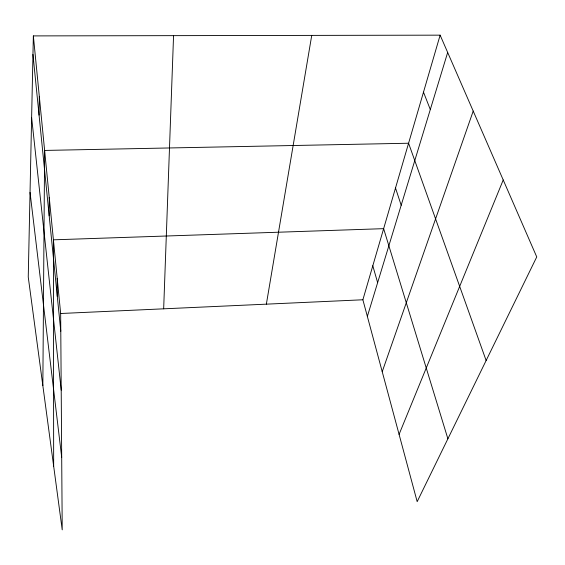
<?xml version="1.0" encoding="UTF-8"?>
<svg xmlns="http://www.w3.org/2000/svg" width="565" height="565" viewBox="0 0 565 565"><rect width="100%" height="100%" fill="white"/><g stroke="black" fill="none" stroke-linecap="round" stroke-linejoin="round"><path stroke-width="0.85" d="M49.183 215.816L49.24 197.397M42.841 385.613L44.621 150.431L408.58 143.235L486.133 360.527M39.063 115.105L39.317 96.502M33.356 35.906L28.25 277.012L62.221 529.843L60.66 313.497L33.356 35.906L440.135 35.157L536.75 256.934L417.175 501.656L362.878 299.775L440.135 35.157M163.666 308.822L173.561 35.651M266.362 304.154L311.739 35.397M367.356 316.435L447.671 52.46M382.223 371.706L473.209 111.086M399.081 434.379L503.224 179.974M60.66 313.497L362.878 299.775M423.496 92.151L430.304 109.532M395.507 187.997L401.185 205.243M447.89 438.793L383.635 228.663L53.414 239.828L53.661 466.118M372.801 265.769L377.632 282.662M30.044 192.418L61.698 457.325M31.626 117.534L61.211 390.154M32.961 54.424L60.787 331.217M57.199 278.361L57.284 296.343"/></g></svg>
